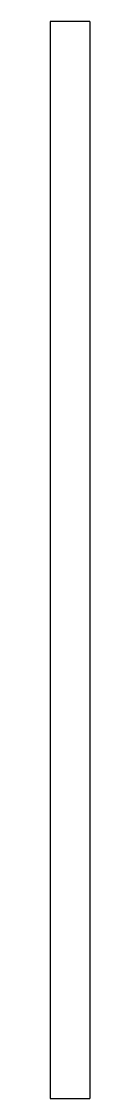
# Paper-space layout '_左视' of a CAD drawing. Header units: millimetres. Extents: x 0 to 2, y -27 to 27.
import ezdxf

# ---------------------------------------------------------------- set-up
doc = ezdxf.new("R2010")
doc.units = ezdxf.units.MM

psp = doc.layouts.new('_左视')

# ---------------------------------------------------------------- linework, layer by layer
at = {"color": 7, "linetype": 'Continuous', "lineweight": 25}
for p, q in [((2, 27), (0, 27)), ((0, 27), (0, -27)), ((2, 27), (2, -27)), ((0, -27), (2, -27))]:
    psp.add_line(p, q, dxfattribs=at)

doc.saveas('drawing.dxf')
